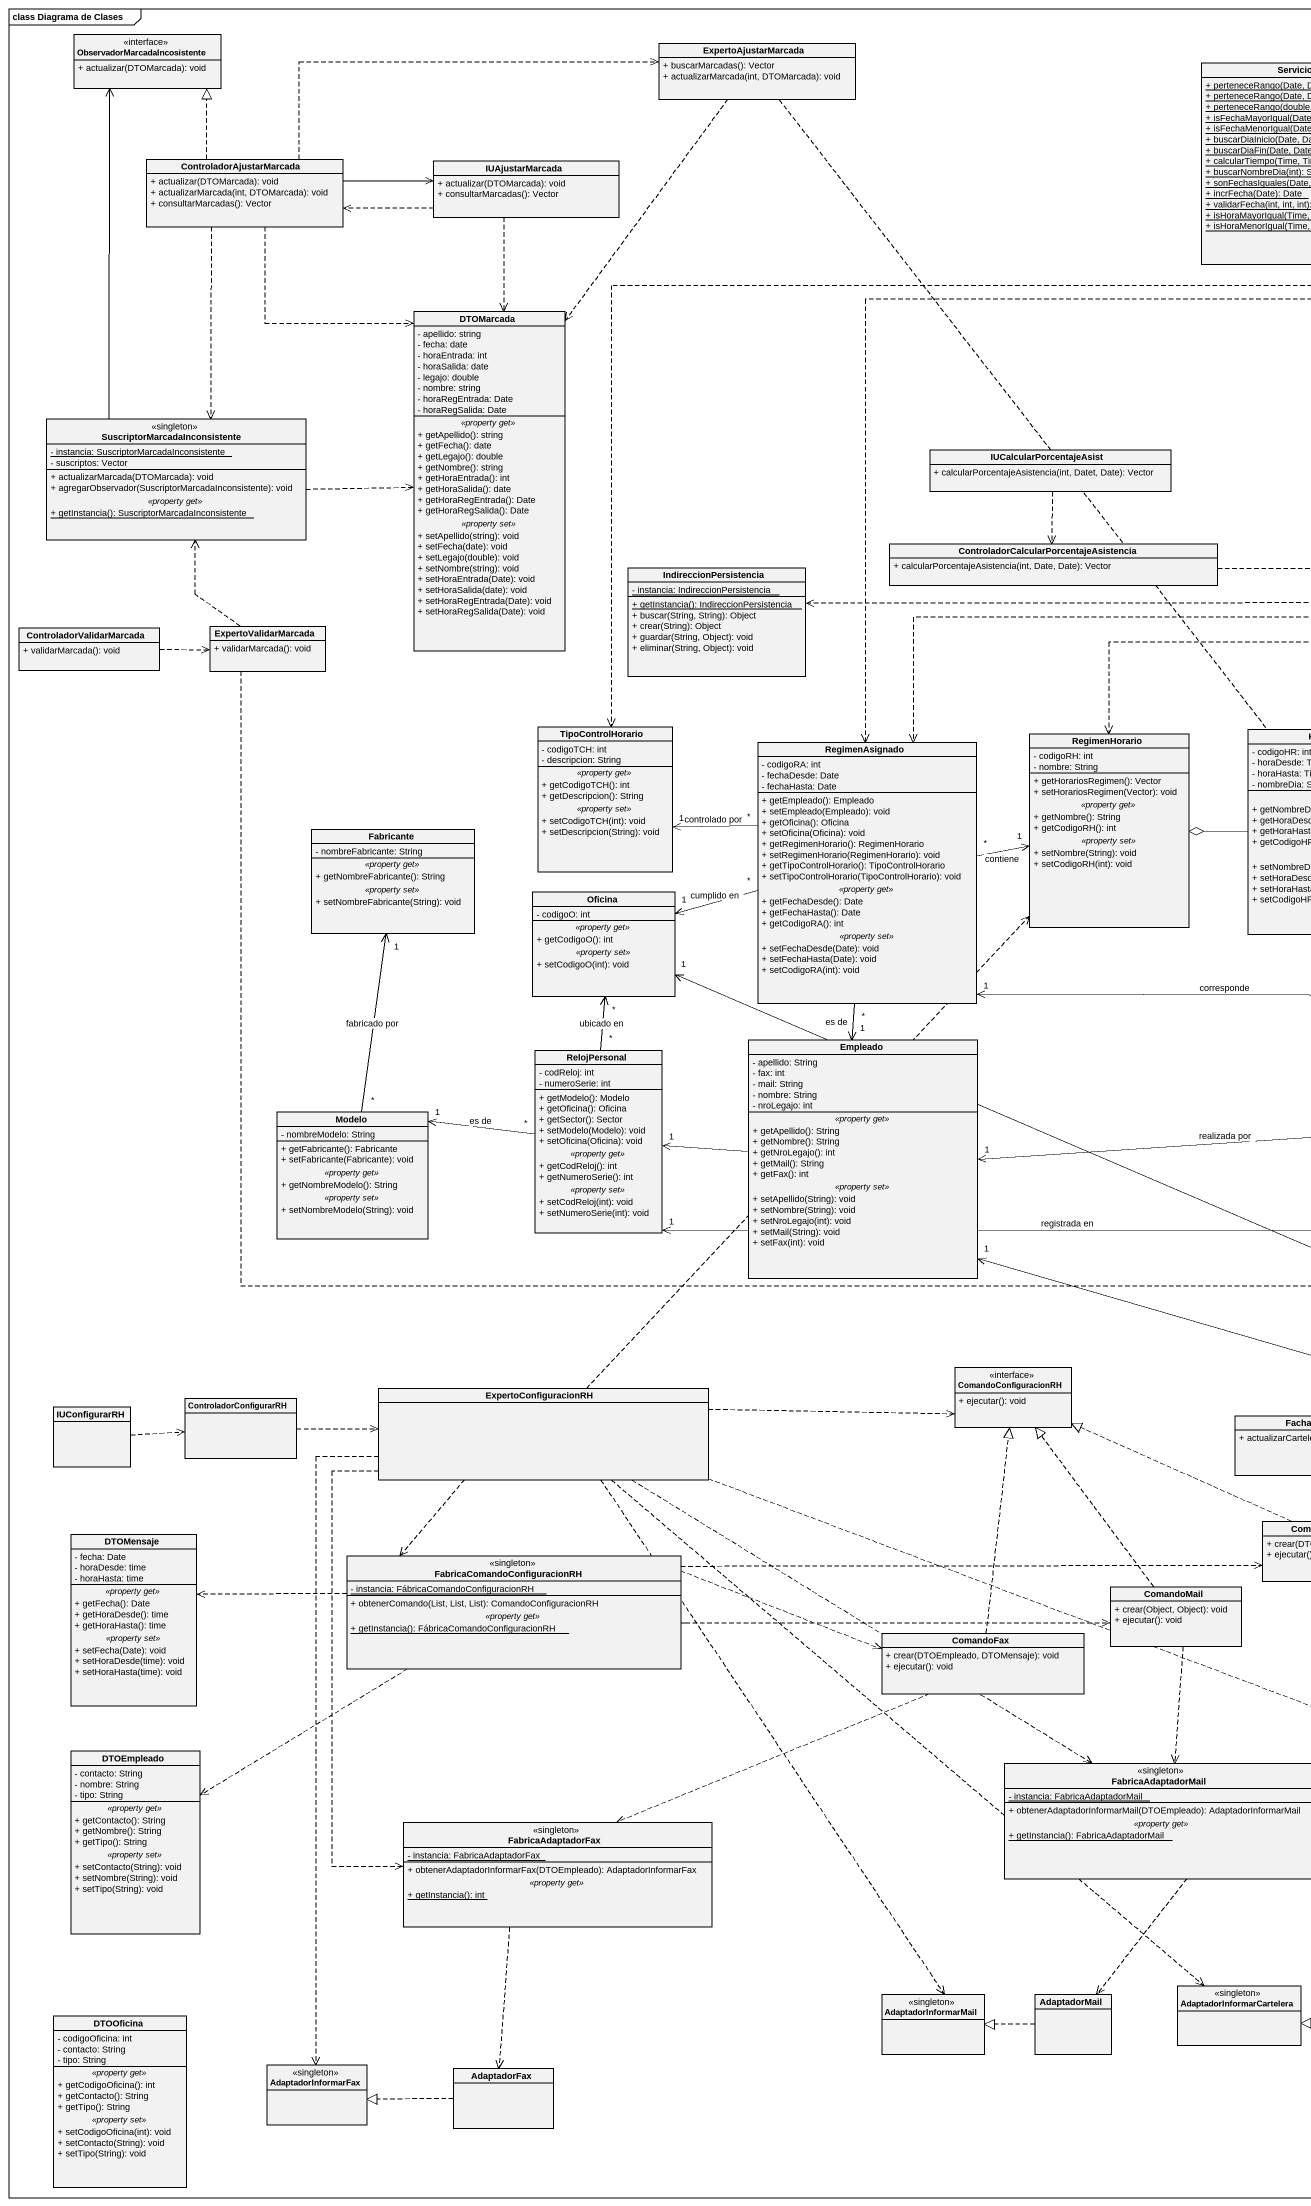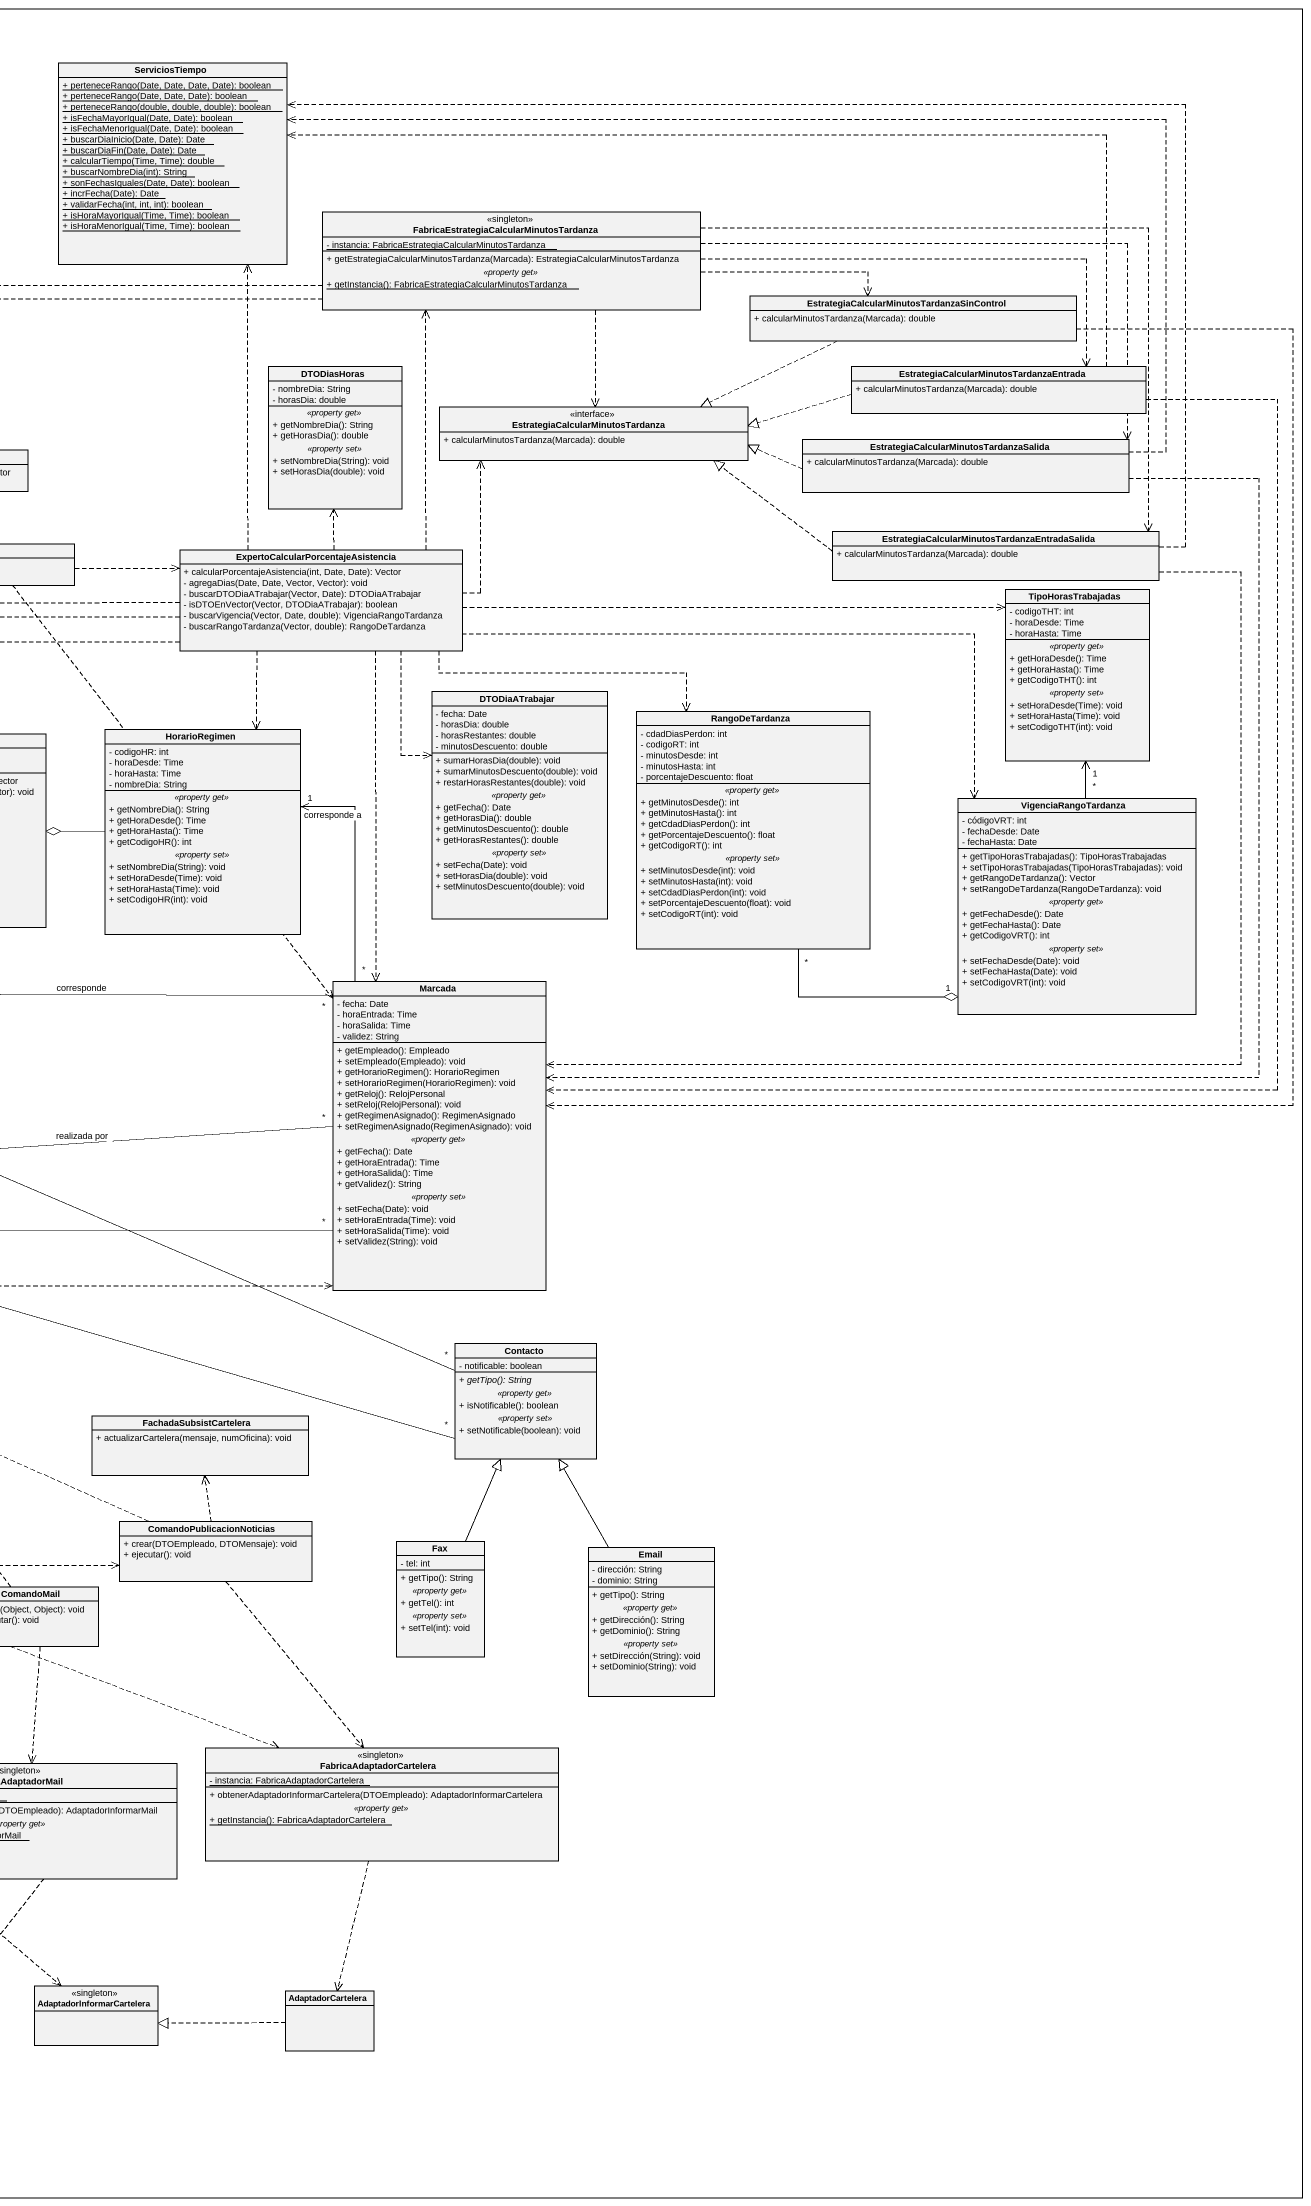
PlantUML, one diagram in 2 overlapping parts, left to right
@startuml
mainframe class Diagrama de Clases
hide circle
hide empty members
skinparam classAttributeIconSize 0
class "ObservadorMarcadaIncosistente" as ObservadorMarcadaIncosistent <<interface>> {
  + actualizar(DTOMarcada): void
}
class ExpertoAjustarMarcada {
  + buscarMarcadas(): Vector
  + actualizarMarcada(int, DTOMarcada): void
}
class ServiciosTiempo {
  {static} + perteneceRango(Date, Date, Date, Date): boolean
  {static} + perteneceRango(Date, Date, Date): boolean
  {static} + perteneceRango(double, double, double): boolean
  {static} + isFechaMayorIgual(Date, Date): boolean
  {static} + isFechaMenorIgual(Date, Date): boolean
  {static} + buscarDiaInicio(Date, Date): Date
  {static} + buscarDiaFin(Date, Date): Date
  {static} + calcularTiempo(Time, Time): double
  {static} + buscarNombreDia(int): String
  {static} + sonFechasIguales(Date, Date): boolean
  {static} + incrFecha(Date): Date
  {static} + validarFecha(int, int, int): boolean
  {static} + isHoraMayorIgual(Time, Time): boolean
  {static} + isHoraMenorIgual(Time, Time): boolean
}
class ControladorAjustarMarcada {
  + actualizar(DTOMarcada): void
  + actualizarMarcada(int, DTOMarcada): void
  + consultarMarcadas(): Vector
}
class IUAjustarMarcada {
  + actualizar(DTOMarcada): void
  + consultarMarcadas(): Vector
}
class "FabricaEstrategiaCalcularMinutosTardanza" as FabricaEstrategiaCalcularMin <<singleton>> {
  {static} - instancia: FabricaEstrategiaCalcularMinutosTardanza
  --
  + getEstrategiaCalcularMinutosTardanza(Marcada): EstrategiaCalcularMinutosTardanza
  .. <<property get>> ..
  {static} + getInstancia(): FabricaEstrategiaCalcularMinutosTardanza
}
class DTOMarcada {
  - apellido: string
  - fecha: date
  - horaEntrada: int
  - horaSalida: date
  - legajo: double
  - nombre: string
  - horaRegEntrada: Date
  - horaRegSalida: Date
  .. <<property get>> ..
  + getApellido(): string
  + getFecha(): date
  + getLegajo(): double
  + getNombre(): string
  + getHoraEntrada(): int
  + getHoraSalida(): date
  + getHoraRegEntrada(): Date
  + getHoraRegSalida(): Date
  .. <<property set>> ..
  + setApellido(string): void
  + setFecha(date): void
  + setLegajo(double): void
  + setNombre(string): void
  + setHoraEntrada(Date): void
  + setHoraSalida(date): void
  + setHoraRegEntrada(Date): void
  + setHoraRegSalida(Date): void
}
class "EstrategiaCalcularMinutosTardanzaSinControl" as EstrategiaCalcularMinutosTar {
  + calcularMinutosTardanza(Marcada): double
}
class DTODiasHoras {
  - nombreDia: String
  - horasDia: double
  .. <<property get>> ..
  + getNombreDia(): String
  + getHorasDia(): double
  .. <<property set>> ..
  + setNombreDia(String): void
  + setHorasDia(double): void
}
class "EstrategiaCalcularMinutosTardanzaEntrada" as EstrategiaCalcularMinutosTar_2 {
  + calcularMinutosTardanza(Marcada): double
}
class "SuscriptorMarcadaInconsistente" as SuscriptorMarcadaInconsisten <<singleton>> {
  {static} - instancia: SuscriptorMarcadaInconsistente
  - suscriptos: Vector
  --
  + actualizarMarcada(DTOMarcada): void
  + agregarObservador(SuscriptorMarcadaInconsistente): void
  .. <<property get>> ..
  {static} + getInstancia(): SuscriptorMarcadaInconsistente
}
class "EstrategiaCalcularMinutosTardanza" as EstrategiaCalcularMinutosTar_3 <<interface>> {
  + calcularMinutosTardanza(Marcada): double
}
class IUCalcularPorcentajeAsist {
  + calcularPorcentajeAsistencia(int, Datet, Date): Vector
}
class "EstrategiaCalcularMinutosTardanzaSalida" as EstrategiaCalcularMinutosTar_4 {
  + calcularMinutosTardanza(Marcada): double
}
class "ControladorCalcularPorcentajeAsistencia" as ControladorCalcularPorcentaj {
  + calcularPorcentajeAsistencia(int, Date, Date): Vector
}
class "EstrategiaCalcularMinutosTardanzaEntradaSalida" as EstrategiaCalcularMinutosTar_5 {
  + calcularMinutosTardanza(Marcada): double
}
class IndireccionPersistencia {
  {static} - instancia: IndireccionPersistencia
  {static} + getInstancia(): IndireccionPersistencia
  + buscar(String, String): Object
  + crear(String): Object
  + guardar(String, Object): void
  + eliminar(String, Object): void
}
class "ExpertoCalcularPorcentajeAsistencia" as ExpertoCalcularPorcentajeAsi {
  + calcularPorcentajeAsistencia(int, Date, Date): Vector
  - agregaDias(Date, Date, Vector, Vector): void
  - buscarDTODiaATrabajar(Vector, Date): DTODiaATrabajar
  - isDTOEnVector(Vector, DTODiaATrabajar): boolean
  - buscarVigencia(Vector, Date, double): VigenciaRangoTardanza
  - buscarRangoTardanza(Vector, double): RangoDeTardanza
}
class TipoHorasTrabajadas {
  - codigoTHT: int
  - horaDesde: Time
  - horaHasta: Time
  .. <<property get>> ..
  + getHoraDesde(): Time
  + getHoraHasta(): Time
  + getCodigoTHT(): int
  .. <<property set>> ..
  + setHoraDesde(Time): void
  + setHoraHasta(Time): void
  + setCodigoTHT(int): void
}
class ControladorValidarMarcada {
  + validarMarcada(): void
}
class ExpertoValidarMarcada {
  + validarMarcada(): void
}
class DTODiaATrabajar {
  - fecha: Date
  - horasDia: double
  - horasRestantes: double
  - minutosDescuento: double
  --
  + sumarHorasDia(double): void
  + sumarMinutosDescuento(double): void
  + restarHorasRestantes(double): void
  .. <<property get>> ..
  + getFecha(): Date
  + getHorasDia(): double
  + getMinutosDescuento(): double
  + getHorasRestantes(): double
  .. <<property set>> ..
  + setFecha(Date): void
  + setHorasDia(double): void
  + setMinutosDescuento(double): void
}
class TipoControlHorario {
  - codigoTCH: int
  - descripcion: String
  .. <<property get>> ..
  + getCodigoTCH(): int
  + getDescripcion(): String
  .. <<property set>> ..
  + setCodigoTCH(int): void
  + setDescripcion(String): void
}
class RegimenHorario {
  - codigoRH: int
  - nombre: String
  --
  + getHorariosRegimen(): Vector
  + setHorariosRegimen(Vector): void
  .. <<property get>> ..
  + getNombre(): String
  + getCodigoRH(): int
  .. <<property set>> ..
  + setNombre(String): void
  + setCodigoRH(int): void
}
class HorarioRegimen {
  - codigoHR: int
  - horaDesde: Time
  - horaHasta: Time
  - nombreDia: String
  .. <<property get>> ..
  + getNombreDia(): String
  + getHoraDesde(): Time
  + getHoraHasta(): Time
  + getCodigoHR(): int
  .. <<property set>> ..
  + setNombreDia(String): void
  + setHoraDesde(Time): void
  + setHoraHasta(Time): void
  + setCodigoHR(int): void
}
class RangoDeTardanza {
  - cdadDiasPerdon: int
  - codigoRT: int
  - minutosDesde: int
  - minutosHasta: int
  - porcentajeDescuento: float
  .. <<property get>> ..
  + getMinutosDesde(): int
  + getMinutosHasta(): int
  + getCdadDiasPerdon(): int
  + getPorcentajeDescuento(): float
  + getCodigoRT(): int
  .. <<property set>> ..
  + setMinutosDesde(int): void
  + setMinutosHasta(int): void
  + setCdadDiasPerdon(int): void
  + setPorcentajeDescuento(float): void
  + setCodigoRT(int): void
}
class RegimenAsignado {
  - codigoRA: int
  - fechaDesde: Date
  - fechaHasta: Date
  --
  + getEmpleado(): Empleado
  + setEmpleado(Empleado): void
  + getOficina(): Oficina
  + setOficina(Oficina): void
  + getRegimenHorario(): RegimenHorario
  + setRegimenHorario(RegimenHorario): void
  + getTipoControlHorario(): TipoControlHorario
  + setTipoControlHorario(TipoControlHorario): void
  .. <<property get>> ..
  + getFechaDesde(): Date
  + getFechaHasta(): Date
  + getCodigoRA(): int
  .. <<property set>> ..
  + setFechaDesde(Date): void
  + setFechaHasta(Date): void
  + setCodigoRA(int): void
}
class VigenciaRangoTardanza {
  - códigoVRT: int
  - fechaDesde: Date
  - fechaHasta: Date
  --
  + getTipoHorasTrabajadas(): TipoHorasTrabajadas
  + setTipoHorasTrabajadas(TipoHorasTrabajadas): void
  + getRangoDeTardanza(): Vector
  + setRangoDeTardanza(RangoDeTardanza): void
  .. <<property get>> ..
  + getFechaDesde(): Date
  + getFechaHasta(): Date
  + getCodigoVRT(): int
  .. <<property set>> ..
  + setFechaDesde(Date): void
  + setFechaHasta(Date): void
  + setCodigoVRT(int): void
}
class Fabricante {
  - nombreFabricante: String
  .. <<property get>> ..
  + getNombreFabricante(): String
  .. <<property set>> ..
  + setNombreFabricante(String): void
}
class Oficina {
  - codigoO: int
  .. <<property get>> ..
  + getCodigoO(): int
  .. <<property set>> ..
  + setCodigoO(int): void
}
class Marcada {
  - fecha: Date
  - horaEntrada: Time
  - horaSalida: Time
  - validez: String
  --
  + getEmpleado(): Empleado
  + setEmpleado(Empleado): void
  + getHorarioRegimen(): HorarioRegimen
  + setHorarioRegimen(HorarioRegimen): void
  + getReloj(): RelojPersonal
  + setReloj(RelojPersonal): void
  + getRegimenAsignado(): RegimenAsignado
  + setRegimenAsignado(RegimenAsignado): void
  .. <<property get>> ..
  + getFecha(): Date
  + getHoraEntrada(): Time
  + getHoraSalida(): Time
  + getValidez(): String
  .. <<property set>> ..
  + setFecha(Date): void
  + setHoraEntrada(Time): void
  + setHoraSalida(Time): void
  + setValidez(String): void
}
class Empleado {
  - apellido: String
  - fax: int
  - mail: String
  - nombre: String
  - nroLegajo: int
  .. <<property get>> ..
  + getApellido(): String
  + getNombre(): String
  + getNroLegajo(): int
  + getMail(): String
  + getFax(): int
  .. <<property set>> ..
  + setApellido(String): void
  + setNombre(String): void
  + setNroLegajo(int): void
  + setMail(String): void
  + setFax(int): void
}
class RelojPersonal {
  - codReloj: int
  - numeroSerie: int
  --
  + getModelo(): Modelo
  + getOficina(): Oficina
  + getSector(): Sector
  + setModelo(Modelo): void
  + setOficina(Oficina): void
  .. <<property get>> ..
  + getCodReloj(): int
  + getNumeroSerie(): int
  .. <<property set>> ..
  + setCodReloj(int): void
  + setNumeroSerie(int): void
}
class Modelo {
  - nombreModelo: String
  --
  + getFabricante(): Fabricante
  + setFabricante(Fabricante): void
  .. <<property get>> ..
  + getNombreModelo(): String
  .. <<property set>> ..
  + setNombreModelo(String): void
}
class Contacto {
  - notificable: boolean
  --
  {abstract} + getTipo(): String
  .. <<property get>> ..
  + isNotificable(): boolean
  .. <<property set>> ..
  + setNotificable(boolean): void
}
class ExpertoConfiguracionRH
class ComandoConfiguracionRH <<interface>> {
  + ejecutar(): void
}
class IUConfigurarRH
class ControladorConfigurarRH
class FachadaSubsistCartelera {
  + actualizarCartelera(mensaje, numOficina): void
}
class DTOMensaje {
  - fecha: Date
  - horaDesde: time
  - horaHasta: time
  .. <<property get>> ..
  + getFecha(): Date
  + getHoraDesde(): time
  + getHoraHasta(): time
  .. <<property set>> ..
  + setFecha(Date): void
  + setHoraDesde(time): void
  + setHoraHasta(time): void
}
class ComandoPublicacionNoticias {
  + crear(DTOEmpleado, DTOMensaje): void
  + ejecutar(): void
}
class Fax {
  - tel: int
  --
  + getTipo(): String
  .. <<property get>> ..
  + getTel(): int
  .. <<property set>> ..
  + setTel(int): void
}
class Email {
  - dirección: String
  - dominio: String
  --
  + getTipo(): String
  .. <<property get>> ..
  + getDirección(): String
  + getDominio(): String
  .. <<property set>> ..
  + setDirección(String): void
  + setDominio(String): void
}
class "FabricaComandoConfiguracionRH" as FabricaComandoConfiguracionR <<singleton>> {
  {static} - instancia: FábricaComandoConfiguracionRH
  --
  + obtenerComando(List, List, List): ComandoConfiguracionRH
  .. <<property get>> ..
  {static} + getInstancia(): FábricaComandoConfiguracionRH
}
class ComandoMail {
  + crear(Object, Object): void
  + ejecutar(): void
}
class ComandoFax {
  + crear(DTOEmpleado, DTOMensaje): void
  + ejecutar(): void
}
class DTOEmpleado {
  - contacto: String
  - nombre: String
  - tipo: String
  .. <<property get>> ..
  + getContacto(): String
  + getNombre(): String
  + getTipo(): String
  .. <<property set>> ..
  + setContacto(String): void
  + setNombre(String): void
  + setTipo(String): void
}
class FabricaAdaptadorMail <<singleton>> {
  {static} - instancia: FabricaAdaptadorMail
  --
  + obtenerAdaptadorInformarMail(DTOEmpleado): AdaptadorInformarMail
  .. <<property get>> ..
  {static} + getInstancia(): FabricaAdaptadorMail
}
class FabricaAdaptadorCartelera <<singleton>> {
  {static} - instancia: FabricaAdaptadorCartelera
  --
  + obtenerAdaptadorInformarCartelera(DTOEmpleado): AdaptadorInformarCartelera
  .. <<property get>> ..
  {static} + getInstancia(): FabricaAdaptadorCartelera
}
class FabricaAdaptadorFax <<singleton>> {
  {static} - instancia: FabricaAdaptadorFax
  --
  + obtenerAdaptadorInformarFax(DTOEmpleado): AdaptadorInformarFax
  .. <<property get>> ..
  {static} + getInstancia(): int
}
class AdaptadorInformarMail <<singleton>>
class AdaptadorMail
class AdaptadorInformarCartelera <<singleton>>
class AdaptadorCartelera
class DTOOficina {
  - codigoOficina: int
  - contacto: String
  - tipo: String
  .. <<property get>> ..
  + getCodigoOficina(): int
  + getContacto(): String
  + getTipo(): String
  .. <<property set>> ..
  + setCodigoOficina(int): void
  + setContacto(String): void
  + setTipo(String): void
}
class AdaptadorInformarFax <<singleton>>
class AdaptadorFax
ExpertoAjustarMarcada ..> DTOMarcada
ExpertoAjustarMarcada ..> Marcada
ControladorAjustarMarcada .up.|> ObservadorMarcadaIncosistent
ControladorAjustarMarcada .right.> ExpertoAjustarMarcada
ControladorAjustarMarcada -right-> IUAjustarMarcada
ControladorAjustarMarcada ..> DTOMarcada
ControladorAjustarMarcada ..> SuscriptorMarcadaInconsisten
IUAjustarMarcada .left.> ControladorAjustarMarcada
IUAjustarMarcada ..> DTOMarcada
FabricaEstrategiaCalcularMin .right.> EstrategiaCalcularMinutosTar
FabricaEstrategiaCalcularMin .right.> EstrategiaCalcularMinutosTar_2
FabricaEstrategiaCalcularMin ..> EstrategiaCalcularMinutosTar_3
FabricaEstrategiaCalcularMin .right.> EstrategiaCalcularMinutosTar_4
FabricaEstrategiaCalcularMin ..> EstrategiaCalcularMinutosTar_5
FabricaEstrategiaCalcularMin .left.> TipoControlHorario
FabricaEstrategiaCalcularMin ..> RegimenAsignado
EstrategiaCalcularMinutosTar .left.|> EstrategiaCalcularMinutosTar_3
EstrategiaCalcularMinutosTar ..> Marcada
EstrategiaCalcularMinutosTar_2 .left.> ServiciosTiempo
EstrategiaCalcularMinutosTar_2 .left.|> EstrategiaCalcularMinutosTar_3
EstrategiaCalcularMinutosTar_2 ..> Marcada
SuscriptorMarcadaInconsisten -up-> ObservadorMarcadaIncosistent
SuscriptorMarcadaInconsisten .right.> DTOMarcada
IUCalcularPorcentajeAsist ..> ControladorCalcularPorcentaj
EstrategiaCalcularMinutosTar_4 .left.> ServiciosTiempo
EstrategiaCalcularMinutosTar_4 .left.|> EstrategiaCalcularMinutosTar_3
EstrategiaCalcularMinutosTar_4 ..> Marcada
ControladorCalcularPorcentaj .right.> ExpertoCalcularPorcentajeAsi
EstrategiaCalcularMinutosTar_5 .left.> ServiciosTiempo
EstrategiaCalcularMinutosTar_5 .left.|> EstrategiaCalcularMinutosTar_3
EstrategiaCalcularMinutosTar_5 ..> Marcada
ExpertoCalcularPorcentajeAsi .up.> ServiciosTiempo
ExpertoCalcularPorcentajeAsi .up.> FabricaEstrategiaCalcularMin
ExpertoCalcularPorcentajeAsi .up.> DTODiasHoras
ExpertoCalcularPorcentajeAsi .up.> EstrategiaCalcularMinutosTar_3
ExpertoCalcularPorcentajeAsi .left.> IndireccionPersistencia
ExpertoCalcularPorcentajeAsi .right.> TipoHorasTrabajadas
ExpertoCalcularPorcentajeAsi ..> DTODiaATrabajar
ExpertoCalcularPorcentajeAsi ..> RegimenHorario
ExpertoCalcularPorcentajeAsi ..> HorarioRegimen
ExpertoCalcularPorcentajeAsi .right.> RangoDeTardanza
ExpertoCalcularPorcentajeAsi .left.> RegimenAsignado
ExpertoCalcularPorcentajeAsi .right.> VigenciaRangoTardanza
ExpertoCalcularPorcentajeAsi ..> Marcada
ControladorValidarMarcada .right.> ExpertoValidarMarcada
ExpertoValidarMarcada .up.> SuscriptorMarcadaInconsisten
ExpertoValidarMarcada .right.> Marcada
HorarioRegimen -left-o RegimenHorario
RangoDeTardanza "*" -right-o "1" VigenciaRangoTardanza
RegimenAsignado "*" -left-> "1" TipoControlHorario : controlado por
RegimenAsignado "*" -right-> "1" RegimenHorario : contiene
RegimenAsignado "*" -left-> "1" Oficina : cumplido en
RegimenAsignado "*" --> "1" Empleado : es de
VigenciaRangoTardanza "*" -up-> "1" TipoHorasTrabajadas
Marcada "*" -up-> "1" HorarioRegimen : corresponde a
Marcada "*" -left-> "1" RegimenAsignado : corresponde
Marcada "*" -left-> "1" RelojPersonal : registrada en
Empleado "1" <-right- "*" Marcada : realizada por
Empleado -left-> "1" RelojPersonal
RelojPersonal "*" -up-> "*" Oficina : ubicado en
RelojPersonal "*" -left-> "1" Modelo : es de
Modelo "*" -up-> "1" Fabricante : fabricado por
Contacto "*" -left-> "1" Oficina
Contacto "*" -left-> "1" Empleado
ExpertoConfiguracionRH .up.> RegimenHorario
ExpertoConfiguracionRH .right.> ComandoConfiguracionRH
ExpertoConfiguracionRH ..> FabricaComandoConfiguracionR
ExpertoConfiguracionRH ..> FabricaAdaptadorMail
ExpertoConfiguracionRH .right.> FabricaAdaptadorCartelera
ExpertoConfiguracionRH ..> FabricaAdaptadorFax
ExpertoConfiguracionRH ..> AdaptadorInformarMail
ExpertoConfiguracionRH ..> AdaptadorInformarCartelera
ExpertoConfiguracionRH ..> AdaptadorInformarFax
IUConfigurarRH .right.> ControladorConfigurarRH
ControladorConfigurarRH .right.> ExpertoConfiguracionRH
ComandoPublicacionNoticias .left.|> ComandoConfiguracionRH
ComandoPublicacionNoticias .up.> FachadaSubsistCartelera
ComandoPublicacionNoticias ..> FabricaAdaptadorCartelera
Fax -up-|> Contacto
Email -up-|> Contacto
FabricaComandoConfiguracionR .left.> DTOMensaje
FabricaComandoConfiguracionR .right.> ComandoPublicacionNoticias
FabricaComandoConfiguracionR .right.> ComandoMail
FabricaComandoConfiguracionR .right.> ComandoFax
FabricaComandoConfiguracionR ..> DTOEmpleado
ComandoMail .up.|> ComandoConfiguracionRH
ComandoMail ..> FabricaAdaptadorMail
ComandoFax .up.|> ComandoConfiguracionRH
ComandoFax .left.> FabricaAdaptadorFax
FabricaAdaptadorMail ..> AdaptadorMail
FabricaAdaptadorCartelera ..> AdaptadorCartelera
FabricaAdaptadorFax ..> AdaptadorFax
AdaptadorMail .left.|> AdaptadorInformarMail
AdaptadorCartelera .left.|> AdaptadorInformarCartelera
AdaptadorFax .left.|> AdaptadorInformarFax
@enduml
